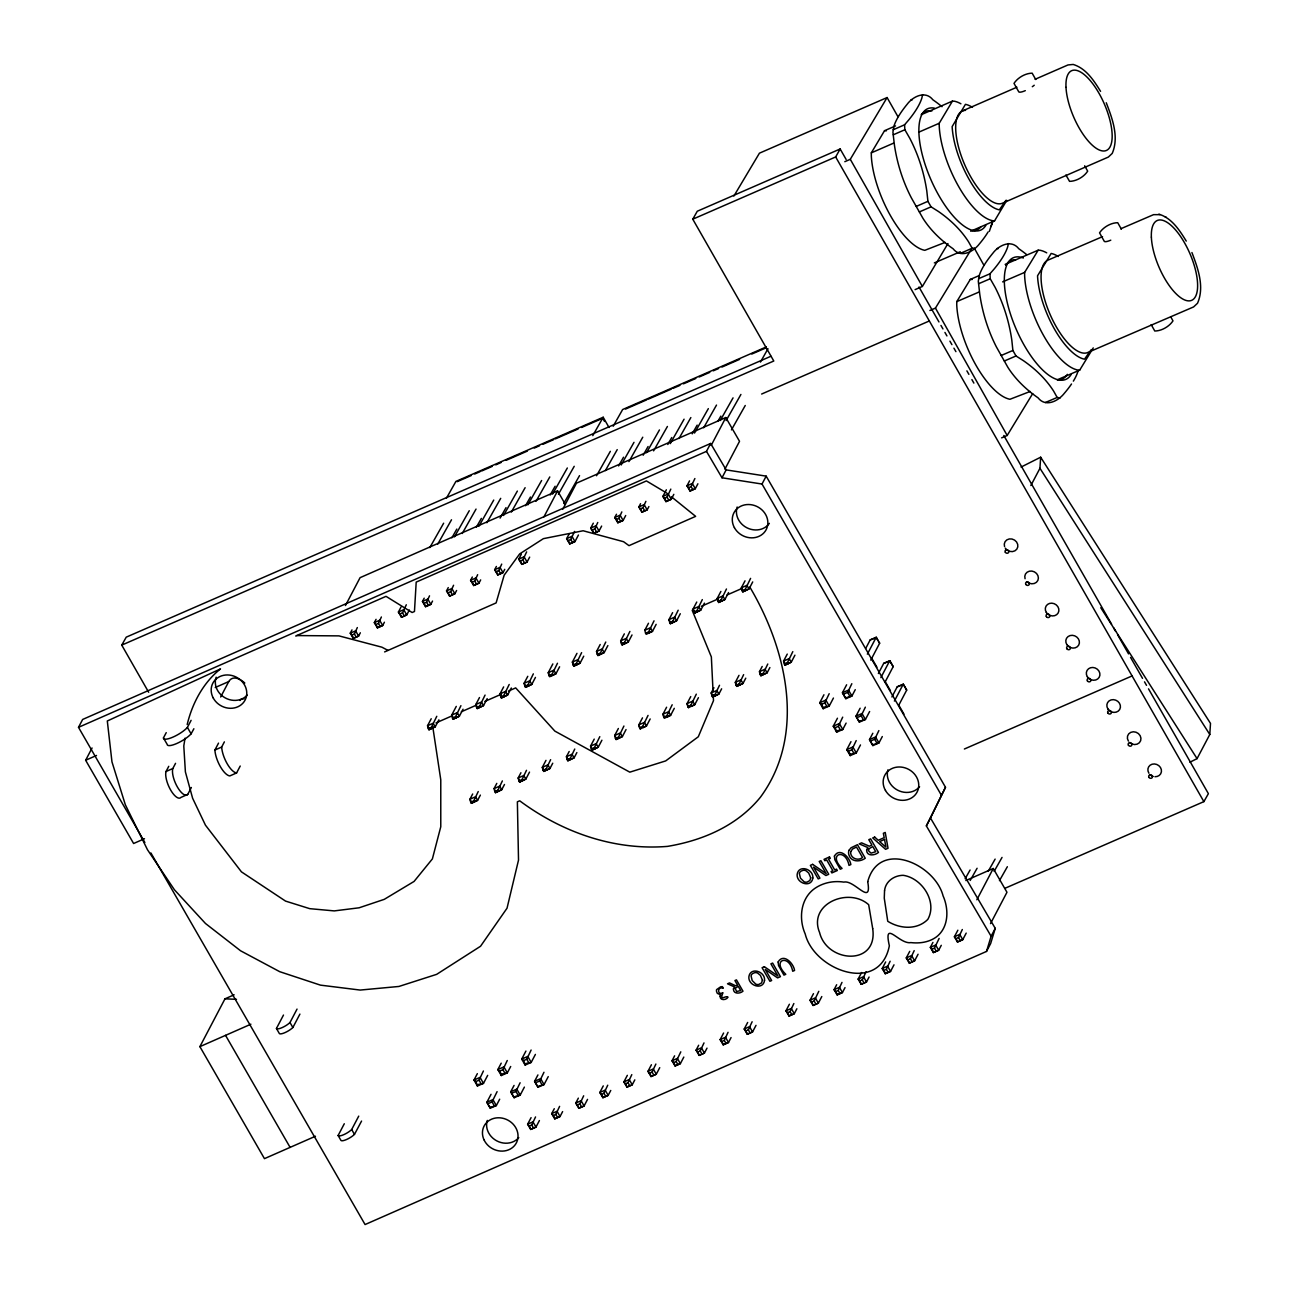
<?xml version="1.0" encoding="UTF-8"?>
<svg xmlns="http://www.w3.org/2000/svg" width="1289" height="1289" viewBox="0 0 1289 1289"><rect width="100%" height="100%" fill="white"/><g stroke="black" fill="none" stroke-linecap="round" stroke-linejoin="round"><path stroke-width="1.5" d="M979.479 275.459L970.311 279.407L956.76 301.626L956.744 304.784A64.563 25.055 66.7 0 0 1009.964 399.268L1030.169 391.469M1046.716 252.853A64.563 25.055 66.7 0 0 1040.046 250.275L1038.193 250.179L1024.642 272.398L1024.626 275.556A64.563 25.055 66.7 0 0 1077.846 370.04L1079.699 370.136L1093.249 347.901M1030.862 485.534L1039.949 468.294L1040.658 457.208L1021.065 467.069M1189.94 762.202L1197.062 758.625L1209.791 734.488L1210.5 723.403L1040.658 457.208M942.001 106.697A163.671 106.31 -2.8 0 0 932.882 99.785C925.373 90.166 912.821 96.514 907.085 104.361A183.57 44.873 -29.5 0 0 893.825 126.531L892.923 132.235L894.421 145.061A163.671 146.269 -79.2 0 0 911.323 197.781L922.892 218.228A163.671 106.262 -2.8 0 0 953.054 248.729C960.74 258.557 973.388 251.758 979.334 243.975A163.671 39.927 -29.6 0 0 988.083 231.956M1026.463 254.449A163.671 106.036 -2.3 0 0 1018.777 248.713C1011.269 239.077 998.685 245.377 992.884 253.192A183.57 44.825 -29.3 0 0 979.286 275.427L978.303 281.179L979.737 294.005A163.671 145.963 -79.3 0 0 996.349 346.838L1007.853 367.301A163.671 105.988 -2.3 0 0 1038.08 397.85C1045.75 407.695 1058.43 400.943 1064.44 393.177A163.671 39.862 -29.4 0 0 1071.513 383.993M499.681 1099.195L496.346 1105.559L490.287 1108.218L486.871 1102.272L491.045 1094.313M524.381 1087.11L520.208 1095.07L514.15 1097.729L510.718 1091.783L514.069 1085.419M548.244 1076.621L544.055 1084.581L538.012 1087.239L534.581 1081.294L537.932 1074.929M855.268 689.663L851.916 696.028L845.874 698.686L842.442 692.741L846.631 684.781M869.624 711.512L865.435 719.471L859.392 722.13L855.96 716.185L860.134 708.225M882.304 736.551L878.953 742.931L872.911 745.59L869.479 739.644L872.814 733.264M185.036 738.194L183.795 745.993L185.39 771.885L192.625 798.278L205.45 825.169L241.446 871.863L285.53 901.092L309.747 908.664L334.27 910.904L359.115 907.794L384.267 899.351L414.075 881.434L432.379 858.925L440.774 826.748L440.774 779.813L432.701 726.352M187.195 724.531C192.254 703.343 203.211 682.638 220.5 668.91L107.309 720.986L111.966 761.863L125.339 804.771L147.462 849.709L174.434 889.797L205.483 923.488L240.576 950.783L279.745 971.697L320.445 985.134L360.163 990.065L398.913 986.456L436.681 974.339L480.539 946.255L507.028 908.213L518.516 860.085L517.372 801.822L519.693 800.807C562.262 832.42 614.08 850.692 667.444 846.39C702.972 840.476 737.26 825.669 760.429 797.198C806.624 734.504 786.693 649.237 749.876 587.156M487.677 1075.364L483.488 1083.356L477.429 1086.015L475.931 1081.535L473.998 1080.053L477.349 1073.656M510.702 1066.486L507.334 1072.883L501.292 1075.542L501.566 1074.14L497.86 1069.564L501.212 1063.183M535.402 1054.402L531.197 1062.394L525.155 1065.052L523.656 1060.573L521.707 1059.091L525.912 1051.083M833.435 698.042L829.246 706.034L823.172 708.708L821.689 704.245L819.756 702.763L823.945 694.771M846.116 723.097L842.764 729.493L836.69 732.152L835.208 727.689L833.258 726.206L837.463 718.215M860.472 744.945L856.283 752.937L850.208 755.612L850.482 754.21L846.776 749.666L850.982 741.674M922.57 94.661L921.893 97.9A183.57 44.777 -29.6 0 1 908.632 120.07L904.556 124.807L893.148 129.77M1008.433 243.557L1007.692 246.827A183.57 44.712 -29.4 0 1 994.093 269.063L989.952 273.8L978.544 278.698M150.894 852.947L365.077 1224.55L986.504 951.443L991.112 936.249L995.253 928.354L930.497 818.016L945.498 787.289L766.165 476.14L726.142 469.889L710.626 443.464L82.641 719.455L78.5 727.334L144.867 842.49M995.253 928.354L990.645 943.564L986.504 951.443M989.34 231.392L992.578 221.837A163.671 39.927 -29.6 0 1 990.887 226.622M475.931 1081.535L479.041 1080.166L483.407 1070.998M499.794 1071.062L502.903 1069.693L507.254 1060.509M523.656 1060.573L526.766 1059.204L531.116 1050.036M821.689 704.245L824.815 702.859L829.181 693.691M835.208 727.689L838.333 726.319L842.7 717.151M848.726 751.149L851.852 749.763L856.202 740.595M488.273 1103.577L492.06 1101.902L497.087 1091.654M512.136 1093.088L515.922 1091.429L520.112 1082.76M535.998 1082.599L539.785 1080.939L543.974 1072.271M843.86 694.046L847.646 692.37L851.836 683.702M857.378 717.49L861.165 715.83L865.354 707.162M870.897 740.933L874.683 739.274L878.872 730.605M351.994 629.902L350.27 633.173L351.816 635.09L354.394 633.962L357.327 627.566M376.066 619.316L374.342 622.603L375.872 624.521L378.467 623.377L381.383 616.98M400.992 607.103L398.414 612.033L399.944 613.935L402.522 612.807L406.309 604.767M424.194 598.177L422.47 601.447L424 603.365L426.595 602.221L429.527 595.824M448.266 587.591L446.542 590.878L448.073 592.779L450.651 591.651L453.583 585.254M472.322 577.021L470.598 580.308L472.145 582.209L474.723 581.081L477.655 574.685M496.394 566.435L494.67 569.722L496.201 571.639L498.795 570.495L501.711 564.099M521.32 554.222L518.742 559.152L520.273 561.053L522.851 559.925L526.637 551.885M569.222 533.759L566.644 538.689L568.175 540.59L570.769 539.463L574.556 531.422M593.294 523.189L590.716 528.103L592.247 530.021L594.825 528.877L597.758 522.48M616.496 514.247L614.772 517.534L616.303 519.435L618.897 518.307L621.83 511.91M640.569 503.677L638.845 506.964L640.375 508.865L642.953 507.737L645.886 501.34M666.349 489.82L662.9 496.378L664.447 498.295L667.025 497.151L670.812 489.111M689.551 480.878L686.973 485.808L688.503 487.709L691.081 486.581L694.884 478.541M531.084 1117.644L527.636 1124.201L529.167 1126.119L531.745 1124.975L535.547 1116.935M554.286 1108.701L551.692 1113.632L553.239 1115.533L555.817 1114.405L559.603 1106.365M578.342 1098.131L575.764 1103.046L577.295 1104.963L579.873 1103.819L583.675 1095.795M603.268 1085.902L599.836 1092.476L601.367 1094.393L603.945 1093.249L607.731 1085.209M627.34 1075.332L623.892 1081.906L625.423 1083.807L628.017 1082.679L631.803 1074.639M651.412 1064.762L647.964 1071.32L649.495 1073.238L652.073 1072.094L655.875 1064.053M674.614 1055.82L672.02 1060.75L673.551 1062.652L676.145 1061.524L680.801 1051.84M698.67 1045.25L696.092 1050.164L697.623 1052.082L700.201 1050.938L704.003 1042.914M723.596 1033.037L720.148 1039.595L721.695 1041.512L724.273 1040.368L728.059 1032.328M747.668 1022.451L744.22 1029.025L745.751 1030.926L748.345 1029.798L752.132 1021.758M789.4 1004.244L785.952 1010.802L787.498 1012.719L790.076 1011.575L793.863 1003.535M813.472 993.658L810.024 1000.232L811.554 1002.133L814.132 1001.005L818.789 991.322M836.674 984.732L834.08 989.646L835.626 991.563L838.204 990.435L841.991 982.395M861.6 972.518L858.152 979.076L859.682 980.993L862.277 979.849L866.063 971.809M885.672 961.932L882.224 968.506L883.755 970.408L886.333 969.28L890.135 961.24M909.728 951.363L906.28 957.92L907.81 959.838L910.405 958.694L914.191 950.654M932.93 942.42L930.352 947.351L931.883 949.252L934.461 948.124L939.117 938.44M957.856 930.207L954.408 936.765L955.955 938.682L958.533 937.554L962.319 929.514M438.904 719.842L435.231 726.819L428.963 729.783L428.319 728.672L431.396 727.318L436.778 716.297M463.041 709.224L459.367 716.217L453.1 719.165L452.471 718.07L455.549 716.716L460.93 705.679M487.178 698.622L483.504 705.599L477.236 708.563L476.608 707.452L479.685 706.114L485.067 695.077M511.314 688.004L507.657 694.997L501.373 697.945L500.744 696.85L503.822 695.496L509.203 684.459M480.362 795.104L477.607 800.34L471.339 803.289L470.694 802.193L473.772 800.84L478.235 791.559M535.451 677.402L531.793 684.378L525.509 687.343L524.881 686.247L527.958 684.894L533.34 673.857M504.482 784.469L501.727 789.706L495.459 792.671L494.831 791.559L497.908 790.205L502.372 780.925M559.603 666.784L555.93 673.776L549.662 676.741L549.017 675.629L552.095 674.276L557.476 663.255M529.521 772.095L525.864 779.072L519.58 782.036L518.951 780.941L522.029 779.587L526.492 770.306M583.74 656.182L580.066 663.174L573.798 666.123L573.154 665.027L576.231 663.674L581.613 652.637M552.739 763.217L549.984 768.453L543.716 771.402L543.088 770.306L546.165 768.953L550.629 759.672M607.876 645.58L604.203 652.556L597.935 655.521L597.306 654.409L600.384 653.056L605.766 642.035M576.86 752.583L574.121 757.819L567.837 760.784L567.208 759.672L570.286 758.319L574.749 749.038M632.013 634.961L628.355 641.954L622.071 644.903L621.443 643.807L624.521 642.454L629.902 631.417M601.915 740.208L598.241 747.185L591.973 750.15L591.329 749.054L594.406 747.701L599.804 736.663M656.149 624.359L652.492 631.336L646.208 634.301L645.58 633.205L648.657 631.852L654.039 620.815M626.035 729.574L622.378 736.567L616.094 739.515L615.465 738.42L618.543 737.066L623.924 726.029M680.286 613.741L676.628 620.734L670.361 623.699L669.716 622.587L672.794 621.234L678.175 610.213M650.172 718.956L646.498 725.933L640.23 728.897L639.586 727.786L642.663 726.432L648.045 715.411M704.438 603.139L700.765 610.116L694.497 613.081L693.853 611.985L696.93 610.632L702.312 599.594M674.292 708.322L670.634 715.298L664.351 718.263L663.722 717.167L666.8 715.814L672.181 704.777M728.575 592.537L724.901 599.514L718.634 602.479L717.989 601.367L721.067 600.013L726.464 588.992M698.429 697.687L694.755 704.68L688.487 707.629L687.843 706.533L690.92 705.18L696.302 694.159M752.712 581.919L749.038 588.912L742.77 591.86L742.142 590.765L745.219 589.411L750.601 578.374M721.631 688.809L718.891 694.046L712.608 697.011L711.979 695.899L715.057 694.562L719.52 685.265M745.767 678.175L743.012 683.412L736.744 686.376L736.1 685.281L739.177 683.927L743.64 674.646M769.887 667.557L767.132 672.794L760.864 675.742L760.236 674.646L763.314 673.293L767.777 664.012M794.926 655.183L791.269 662.159L784.985 665.124L784.357 664.012L787.434 662.675L792.816 651.638M991.112 936.249L926.356 825.911L945.498 787.289M144.497 838.72L133.605 843.505L85.638 760.252L92.067 747.991M193.882 728.752L191.11 733.828A14.55 3.819 -30 0 1 176.835 743.463A14.55 3.819 -30 0 1 167.167 744.349L163.445 737.92L166.233 732.635M163.445 737.92A14.55 3.819 -30 0 0 173.129 737.034A14.55 3.819 -30 0 0 187.404 727.399L191.11 720.342M191.368 787.498L187.743 794.411L180.976 797.392A15.597 5.768 66.3 0 1 170.615 789.964A15.597 5.768 66.3 0 1 166.039 771.499L168.762 766.311M166.039 771.499L172.823 768.518L175.546 763.33M220.661 697.011L228.765 681.559A43.955 16.274 66.3 0 1 244.813 683.009M240.221 766.037L236.58 772.949L229.813 775.93A17.595 6.509 66.3 0 1 220.403 766.697A17.595 6.509 66.3 0 1 214.892 750.037L218.518 743.125M214.892 750.037L221.66 747.056L224.383 741.868M345.452 605.54L360.082 577.665L557.573 490.883L565.42 504.466M360.34 632.786L358.616 636.073L353.299 638.409L350.27 633.173L355.603 630.837L358.616 636.073L353.299 638.409M384.412 622.216L382.688 625.503L377.355 627.84L374.342 622.603L379.659 620.267L382.688 625.503L377.355 627.84M409.338 610.003L406.744 614.917L401.427 617.254L398.414 612.033L403.731 609.681L406.744 614.917L401.427 617.254M432.54 601.061L430.816 604.348L425.483 606.684L422.47 601.447L427.803 599.111L430.816 604.348L425.483 606.684M315.467 1136.237L264.454 1158.65L199.892 1046.636L224.979 998.83L234.131 994.802M456.596 590.491L454.872 593.762L449.555 596.114L446.542 590.878L451.859 588.541L454.872 593.762L449.555 596.114M480.668 579.905L478.944 583.192L473.627 585.528L470.598 580.308L475.931 577.955L478.944 583.192L473.627 585.528M504.74 569.335L503.016 572.622L497.683 574.958L494.67 569.722L499.987 567.386L503.016 572.622L497.683 574.958M431.219 718.746L427.545 725.723L428.319 728.672M543.942 516.841L557.573 490.883M299.918 1014.089L292.877 1027.51A8.636 2.272 -30 0 1 284.982 1032.618A8.636 2.272 -30 0 1 279.31 1033.456L276.442 1028.461L283.483 1015.055M529.666 557.122L527.072 562.036L521.755 564.373L518.742 559.152L524.059 556.816L527.072 562.036L521.755 564.373M276.442 1028.461A8.636 2.272 -30 0 0 282.098 1027.623A8.636 2.272 -30 0 0 289.993 1022.515L297.034 1009.094M456.274 706.388L451.698 715.121L452.471 718.07M562.729 509.3L576.457 483.182L725.82 417.539L739.532 441.321L724.901 469.18M479.492 697.526L475.834 704.503L476.608 707.452M578.439 535.016L574.991 541.573L569.657 543.91L566.644 538.689L571.962 536.337L574.991 541.573L569.657 543.91M503.645 686.908L499.971 693.901L500.744 696.85M601.641 526.073L599.047 531.004L593.73 533.34L590.716 528.103L596.034 525.767L599.047 531.004L593.73 533.34M527.781 676.306L524.107 683.283L524.881 686.247M472.676 794.008L469.921 799.244L470.694 802.193M625.697 515.503L623.119 520.418L617.785 522.77L614.772 517.534L620.106 515.197L623.119 520.418L617.785 522.77M552.836 663.948L548.244 672.681L549.017 675.629M494.831 791.559L494.058 788.61L496.797 783.374M648.899 506.561L647.175 509.848L641.858 512.184L638.845 506.964L644.162 504.611L647.175 509.848L641.858 512.184M576.973 653.346L572.38 662.079L573.154 665.027M520.933 772.739L518.178 777.976L518.951 780.941M673.825 494.348L671.247 499.278L665.93 501.614L662.9 496.378L668.234 494.041L671.247 499.278L665.93 501.614M361.565 1121.059L354.475 1134.384A8.62 2.272 -30 0 1 346.564 1139.508A8.62 2.272 -30 0 1 340.908 1140.33L338.121 1135.496L344.292 1123.75M600.191 644.484L596.533 651.461L597.306 654.409M78.5 727.334L706.485 451.359L710.626 443.464M338.121 1135.496A8.62 2.272 -30 0 0 343.776 1134.658A8.62 2.272 -30 0 0 351.671 1129.535L358.729 1116.129M711.19 445.398L725.82 417.539M545.972 760.365L542.315 767.358L543.088 770.306M697.897 483.778L695.319 488.692L689.986 491.028L686.973 485.808L692.29 483.472L695.319 488.692L689.986 491.028M624.327 633.866L620.67 640.859L621.443 643.807M569.19 751.487L566.435 756.724L567.208 759.672M941.357 795.168L762.025 484.036L722.001 477.784L726.142 469.889M645.58 633.205L644.806 630.24L648.48 623.264M594.229 739.113L590.555 746.089L591.329 749.054M672.616 612.646L668.943 619.638L669.716 622.587M618.366 728.478L614.692 735.471L615.465 738.42M696.753 602.044L693.079 609.036L693.853 611.985M762.025 484.036L766.165 476.14M642.486 717.86L638.812 724.837L639.586 727.786M720.889 591.442L717.232 598.418L717.989 601.367M666.606 707.226L662.949 714.203L663.722 717.167M745.026 580.823L741.368 587.816L742.142 590.765M690.743 696.592L687.069 703.585L687.843 706.533M713.945 687.714L711.206 692.95L711.979 695.899M739 675.339L735.326 682.332L736.1 685.281M762.202 666.461L759.463 671.698L760.236 674.646M539.414 1120.528L535.966 1127.102L530.649 1129.438L527.636 1124.201L532.953 1121.865L535.966 1127.102L530.649 1129.438M787.257 654.087L783.583 661.064L784.357 664.012M562.616 1111.601L560.038 1116.516L554.721 1118.852L551.692 1113.632L557.025 1111.279L560.038 1116.516L554.721 1118.852M587.542 1099.372L584.11 1105.946L578.777 1108.282L575.764 1103.046L581.081 1100.709L584.11 1105.946L578.777 1108.282M610.76 1090.446L608.166 1095.36L602.849 1097.712L599.836 1092.476L605.153 1090.14L608.166 1095.36L602.849 1097.712M634.816 1079.86L632.238 1084.79L626.905 1087.126L623.892 1081.906L629.225 1079.554L632.238 1084.79L626.905 1087.126M865.741 648.367L870.188 639.908L876.23 637.249L879.662 643.195L870.784 660.113M867.352 654.168L876.23 637.249L877.97 640.681M659.742 1067.646L656.294 1074.22L650.977 1076.557L647.964 1071.32L653.281 1068.984L656.294 1074.22L650.977 1076.557M878.373 673.503L883.706 663.352L889.748 660.693L893.18 666.639L885.189 681.865M880.87 677.611L889.748 660.693L893.18 666.639M683.814 1057.077L680.366 1063.634L675.033 1065.971L672.02 1060.75L677.353 1058.414L680.366 1063.634L675.033 1065.971M707.017 1048.134L704.422 1053.065L699.105 1055.401L696.092 1050.164L701.409 1047.828L704.422 1053.065L699.105 1055.401M891.891 696.962L897.225 686.811L903.267 684.153L906.699 690.098L898.707 705.325M894.389 701.071L903.267 684.153L906.699 690.098M731.072 1037.564L728.494 1042.495L723.177 1044.831L720.148 1039.595L725.481 1037.258L728.494 1042.495L723.177 1044.831M756.015 1025.351L752.567 1031.909L747.233 1034.245L744.22 1029.025L749.537 1026.672L752.567 1031.909L747.233 1034.245M796.876 1008.771L794.298 1013.702L788.981 1016.038L785.952 1010.802L791.285 1008.465L794.298 1013.702L788.981 1016.038M821.802 996.558L818.37 1003.116L813.037 1005.468L810.024 1000.232L815.341 997.895L818.37 1003.116L813.037 1005.468M926.356 825.911L930.497 818.016M845.02 987.616L842.426 992.546L837.109 994.882L834.08 989.646L839.413 987.31L842.426 992.546L837.109 994.882M869.076 977.046L866.498 981.976L861.165 984.313L858.152 979.076L863.485 976.74L866.498 981.976L861.165 984.313M894.002 964.833L890.554 971.39L885.237 973.727L882.224 968.506L887.541 966.154L890.554 971.39L885.237 973.727M918.074 954.247L914.626 960.821L909.293 963.157L906.28 957.92L911.613 955.584L914.626 960.821L909.293 963.157M941.276 945.32L938.682 950.235L933.365 952.587L930.352 947.351L935.669 945.014L938.682 950.235L933.365 952.587M976.853 899.754L993.255 868.496L1006.967 892.278L990.516 923.633M966.202 933.107L962.754 939.665L957.437 942.001L954.408 936.765L959.741 934.428L962.754 939.665L957.437 942.001M148.67 692.257L121.746 645.112L126.241 637.153L770.919 356.263M446.477 498.118L455.919 481.409L603.188 417.249L609.036 427.513M429.817 547.599L443.642 523.205M437.696 544.184L451.504 519.773M451.891 537.803L456.822 529.086M454.453 536.869L469.26 510.718M462.235 533.485L476.044 509.074M476.431 527.104L481.361 518.387M478.928 526.202L493.735 500.068M486.888 522.738L500.712 498.344M500.1 518.097L506.029 507.64M503.548 515.487L517.356 491.077M511.314 512.104L525.122 487.693M525.509 505.723L530.456 497.006M527.813 504.901L541.622 480.507M121.746 645.112L773.787 361.017L692.773 219.194L697.285 211.235L840.154 148.976L846.148 159.465M535.982 501.357L549.791 476.946M550.177 494.976L555.108 486.259M552.53 494.138L567.337 467.988M558.427 494.203L574.217 466.312M592.779 435.634L603.188 417.249M563.744 503.516L579.534 475.625M613.177 426.24L622.635 409.531L766.375 346.902M596.533 475.738L610.341 451.327M605.379 470.566L617.222 449.635M618.591 465.925L623.538 457.208M621.169 464.991L633.995 442.336M628.935 461.607L642.76 437.213M643.147 455.226L648.077 446.51M646.627 452.584L659.452 429.93M653.604 450.86L667.412 426.466M667.799 444.479L671.746 437.519M670.248 443.609L684.072 419.199M692.773 219.194L835.659 156.952L840.154 148.976M679.013 438.486L690.856 417.555M692.225 433.845L697.156 425.128M694.529 433.04L708.338 408.629M703.681 427.739L716.507 405.068M717.876 421.358L720.841 416.121M720.229 420.52L733.054 397.866M726.126 420.585L740.917 394.434M760.429 362.08L768.002 348.723M731.443 429.882L745.251 405.487M965.155 878.727L970.085 870.011M970.182 880.468L977.094 868.27M988.212 871.3L995.124 859.102M994.141 871.348L1002.036 857.411M999.458 880.661L1007.354 866.724M1004.695 888.411L1203.878 801.629L1208.389 793.67L1148.515 688.842M733.876 196.057L759.43 153.182L887.09 97.545L897.95 116.703M844.811 161.689L850.289 159.304L887.09 97.545M945.014 242.429L924.825 250.324A64.563 24.733 66.5 0 1 871.332 156.017L871.316 152.859L884.528 130.705L895.533 125.903M1006.757 200.375L994.576 220.838L992.739 220.725A64.563 24.733 66.5 0 1 939.246 126.419L939.23 123.261L952.442 101.106L954.279 101.203A64.563 24.733 66.5 0 1 960.901 103.781M915.093 289.622L922.376 286.448L947.947 243.557M1005.968 200.311L999.362 209.849A56.99 21.832 66.5 0 1 952.152 126.596L965.429 104.345A56.99 21.832 66.5 0 1 972.502 107.374M929.885 310.504L935.443 308.103L971.149 249.534M1001.634 437.857L1007.176 435.473L1032.682 393.628M1091.284 349.609L1084.516 359.18A56.99 22.122 66.7 0 1 1037.548 275.798L1051.147 253.466A56.99 22.122 66.7 0 1 1058.285 256.495M428.963 729.783L435.231 726.819L433.12 723.274L427.545 725.723L428.915 728.108M453.1 719.165L459.367 716.217L457.257 712.672L451.698 715.121L453.744 718.682M477.236 708.563L483.504 705.599L481.393 702.054L475.834 704.503L477.881 708.08M501.373 697.945L507.657 694.997L505.53 691.452L499.971 693.901L502.033 697.462M525.509 687.343L531.793 684.378L529.682 680.85L524.107 683.283L525.477 685.667M573.798 666.123L580.066 663.174L577.955 659.63L572.38 662.079L574.443 665.64M597.935 655.521L604.203 652.556L602.092 649.012L596.533 651.461L598.579 655.038M622.071 644.903L628.355 641.954L626.228 638.409L620.67 640.859L622.039 643.227M670.361 623.699L676.628 620.734L674.518 617.189L668.943 619.638L671.005 623.199M694.497 613.081L700.765 610.116L698.654 606.587L693.079 609.036L695.142 612.597M718.634 602.479L724.901 599.514L722.791 595.969L717.232 598.418L719.278 601.995M742.77 591.86L749.038 588.912L746.927 585.367L741.368 587.816L743.415 591.377M471.339 803.289L477.607 800.34L475.496 796.795L469.921 799.244L471.291 801.613M495.459 792.671L501.727 789.706L499.616 786.161L494.058 788.61M519.58 782.036L525.864 779.072L523.753 775.543L518.178 777.976L520.24 781.553M543.716 771.402L549.984 768.453L547.873 764.909L542.315 767.358L544.361 770.919M567.837 760.784L574.121 757.819L571.994 754.274L566.435 756.724L567.804 759.108M591.973 750.15L598.241 747.185L596.13 743.656L590.555 746.089L592.618 749.666M616.094 739.515L622.378 736.567L620.251 733.022L614.692 735.471L616.754 739.032M640.23 728.897L638.812 724.837L644.387 722.388L646.498 725.933L643.324 727.528L642.663 726.432M688.487 707.629L687.069 703.585L692.644 701.135L694.755 704.68L691.581 706.275L690.92 705.18M712.608 697.011L718.891 694.046L716.765 690.501L711.206 692.95L713.252 696.527M736.744 686.376L743.012 683.412L740.901 679.883L735.326 682.332L737.389 685.893M760.864 675.742L767.132 672.794L765.022 669.249L759.463 671.698L760.832 674.066M784.985 665.124L791.269 662.159L789.158 658.615L783.583 661.064L785.646 664.641M295.68 636.025L386.023 596.34L412.142 612.517L414.462 611.502L416.202 582.096L646.417 480.926L666.961 493.204M215.215 687.52L228.765 681.559M85.638 760.252L96.514 755.467M384.605 651.912L496.12 602.914L504.16 575.168L519.676 553.899L543.394 538.657L583.144 530.762L623.586 541.718L629 545.65L695.641 516.357L671.488 496.845M644.806 630.24L650.365 627.807L652.492 631.336L648.27 633.189M435.988 722.903L452.294 715.749M461.349 711.77L475.834 705.389M484.89 701.409L501.195 694.255M508.43 691.065L515.681 687.891L554.85 731.105L629.805 772.159L665.688 760.913L698.3 736.76L713.494 700.636L713.204 694.674M701.345 606.297L717.828 599.047M726.996 595.019L741.642 588.574M551.708 675.629L555.93 673.776L553.819 670.232L548.244 672.681L549.613 675.065M876.246 637.668L870.188 639.908M889.748 661.112L883.706 663.352M823.445 707.307L829.246 706.034L825.814 700.088L819.756 702.763L823.172 708.708M846.003 697.752L851.916 696.028L848.5 690.082L842.442 692.741L845.874 698.686M903.267 684.572L897.225 686.811M836.964 730.75L842.764 729.493L839.332 723.548L833.258 726.206L836.69 732.152M859.521 721.212L865.435 719.471L862.019 713.526L855.96 716.185L859.392 722.13M850.482 754.21L856.283 752.937L852.851 746.992L846.776 749.666L850.208 755.612M873.04 744.655L878.953 742.931L875.521 736.986L869.479 739.644L872.911 745.59M199.892 1046.636L250.888 1024.207M477.703 1084.613L483.488 1083.356L480.04 1077.395L473.998 1080.053L477.429 1086.015M501.566 1074.14L507.334 1072.883L503.902 1066.905L497.86 1069.564L501.292 1075.542M525.429 1063.651L531.197 1062.394L527.765 1056.432L521.707 1059.091L525.155 1065.052M965.832 880.548L993.255 868.496M490.416 1107.283L496.346 1105.559L492.914 1099.614L486.871 1102.272L490.287 1108.218M514.279 1096.794L520.208 1095.07L516.776 1089.124L510.718 1091.783L514.15 1097.729M538.141 1086.321L544.055 1084.581L540.639 1078.635L534.581 1081.294L538.012 1087.239M952.442 101.106L921.232 114.705A64.563 24.749 66.4 0 1 931.85 110.999M893.309 134.781L904.862 129.738L904.556 124.807M962.19 111.047L1016.908 87.201M1035.148 79.257L1067.985 64.949L1073.205 64.45C1086.095 68.398 1093.829 80.482 1100.564 91.342M871.316 152.859L893.341 143.256M919.041 132.058L939.23 123.261M916.27 206.401L927.919 201.326L926.807 191.046A163.671 146.221 -79.2 0 0 909.825 138.358L904.862 129.738M919.395 211.912L931.061 206.836L938.392 211.46A163.671 106.31 -2.8 0 1 968.635 241.945L972.148 248.245L975.032 248.793M970.714 231.23L994.576 220.838M960.402 253.369L972.148 248.245M457.128 481.683L471.21 475.56M474.723 474.014L480.007 471.726M481.667 471.001L492.221 466.392M495.749 464.862L501.018 462.558M506.206 460.302L527.33 451.102M534.274 448.073L539.543 445.768M543.072 444.238L553.626 439.646M555.285 438.921L578.165 428.947M581.597 427.465L600.948 419.022M625.584 409.048L646.707 399.848M648.367 399.123L671.247 389.149M672.922 388.424L679.947 385.363M683.476 383.832L695.802 378.467M699.218 376.968L709.772 372.36M713.3 370.829L718.569 368.525M722.001 367.043L739.596 359.373M751.825 354.04L765.908 347.917M761.638 394.031L929.337 320.961M964.381 749.006L1132.08 675.935M934.348 262.908L960.241 251.758M1005.162 264.39L1038.193 250.179M978.673 283.709L990.226 278.746L989.952 273.8M1102.53 236.644L1047.828 260.185A50.287 19.512 66.7 0 0 1050.052 314.355A50.287 19.512 66.7 0 0 1087.852 352.461L1193.598 306.927L1197.513 303.269C1204.764 286.786 1197.884 268.321 1191.922 252.531M1120.753 228.781L1153.574 214.651L1160.019 214.651M956.76 301.626L978.77 292.152M1002.633 281.872L1024.642 272.398M1001.247 355.474L1012.896 350.463L1011.817 340.167A163.671 145.915 -79.3 0 0 995.14 287.383L990.226 278.746M1004.34 361.001L1016.006 355.973L1023.353 360.63A163.671 106.036 -2.3 0 1 1053.645 391.147L1057.173 397.447L1060.074 397.995M1057.689 379.611L1079.699 370.136M1045.411 402.506L1057.173 397.447M296.744 635.574L338.943 635.88L381.882 647.175L388.053 650.413M224.979 998.83L236.483 999.329M884.528 130.705L886.365 130.801M970.311 279.407L972.164 279.504M997.041 248.471L998.202 248.616M911.178 99.624L912.322 99.785M1158.859 214.151C1171.798 218.067 1179.532 230.183 1186.251 241.075M1165.159 216.826L1166.207 217.261M878.84 642.18L879.662 643.195M1039.949 468.294L1209.791 734.488M1100.774 607.731L1197.062 758.625M927.919 201.326L931.061 206.836M745.219 589.411L745.864 590.507M787.434 662.675L788.095 663.754M721.067 600.013L721.727 601.109M763.314 673.293L763.958 674.389M696.93 610.632L697.591 611.727M739.177 683.927L739.838 685.023M672.794 621.234L673.454 622.329M715.057 694.562L715.701 695.641M648.657 631.852L649.302 632.947M624.521 642.454L625.165 643.549M666.8 715.814L667.444 716.91L670.634 715.298L668.508 711.77L662.949 714.203L664.318 716.587M600.384 653.056L601.028 654.151M576.231 663.674L576.892 664.77M618.543 737.066L619.187 738.162M552.095 674.276L552.755 675.372M594.406 747.701L595.067 748.796M527.958 684.894L528.619 685.99M570.286 758.319L570.946 759.414M503.822 695.496L504.466 696.592M546.165 768.953L546.81 770.049M479.685 706.114L480.33 707.194M522.029 779.587L522.689 780.683M455.549 716.716L456.193 717.812M497.908 790.205L498.553 791.301M431.396 727.318L432.057 728.414M473.772 800.84L474.433 801.935M1012.896 350.463L1016.006 355.973M706.485 451.359L722.001 477.784M871.638 658.067L876.939 667.235M885.156 681.51L890.441 690.695M898.675 704.954L903.96 714.138M847.646 692.37L849.789 696.092M861.165 715.83L863.308 719.536M874.683 739.274L876.826 742.996M824.815 702.859L826.587 705.921M838.333 726.319L840.106 729.381M851.852 749.763L853.624 752.824M958.533 937.554L959.999 940.084M955.955 938.682L957.405 941.228M691.081 486.581L692.547 489.111M688.503 487.709L689.969 490.255M934.461 948.124L935.927 950.67M931.883 949.252L933.349 951.798M667.025 497.151L668.492 499.697M664.447 498.295L665.897 500.825M910.405 958.694L911.871 961.24M907.81 959.838L909.277 962.367M642.953 507.737L644.419 510.267M640.375 508.865L641.841 511.411M886.333 969.28L887.799 971.809M883.755 970.408L885.221 972.953M618.897 518.307L620.363 520.853M616.303 519.435L617.769 521.981M862.277 979.849L863.727 982.395M859.682 980.993L861.149 983.523M594.825 528.877L596.291 531.422M592.247 530.021L593.713 532.55M838.204 990.435L839.671 992.965M835.626 991.563L837.093 994.109M570.769 539.463L572.219 541.992M568.175 540.59L569.641 543.136M814.132 1001.005L815.599 1003.551M811.554 1002.133L813.021 1004.679M790.076 1011.575L791.543 1014.121M787.498 1012.719L788.949 1015.249M522.851 559.925L524.317 562.455M520.273 561.053L521.739 563.599M498.795 570.495L500.245 573.041M496.201 571.639L497.667 574.169M748.345 1029.798L749.795 1032.328M745.751 1030.926L747.217 1033.472M474.723 581.081L476.189 583.611M472.145 582.209L473.595 584.755M724.273 1040.368L725.739 1042.914M721.695 1041.512L723.145 1044.042M450.651 591.651L452.117 594.197M448.073 592.779L449.539 595.325M700.201 1050.938L701.667 1053.484M697.623 1052.082L699.089 1054.628M426.595 602.221L428.061 604.767M424 603.365L425.467 605.894M676.145 1061.524L677.611 1064.053M673.551 1062.652L675.017 1065.197M402.522 612.807L403.989 615.336M399.944 613.935L401.411 616.48M494.734 789.803L496.104 792.187M652.073 1072.094L653.539 1074.639M649.495 1073.238L650.961 1075.767M378.467 623.377L379.917 625.922M375.872 624.521L377.339 627.05M628.017 1082.679L629.467 1085.209M625.423 1083.807L626.889 1086.353M354.394 633.962L355.861 636.492M351.816 635.09L353.283 637.636M603.945 1093.249L605.411 1095.795M601.367 1094.393L602.833 1096.923M579.873 1103.819L581.339 1106.365M577.295 1104.963L578.761 1107.509M539.785 1080.939L541.928 1084.645M526.766 1059.204L528.538 1062.281M555.817 1114.405L557.283 1116.935M553.239 1115.533L554.689 1118.079M515.922 1091.429L518.065 1095.134M502.903 1069.693L504.676 1072.77M531.745 1124.975L533.211 1127.521M529.167 1126.119L530.633 1128.648M492.06 1101.902L494.203 1105.624M479.041 1080.166L480.813 1083.259M187.404 727.399L191.11 733.828M289.993 1022.515L292.877 1027.51M351.671 1129.535L354.475 1134.384M225.543 1035.357L290.106 1147.387M918.993 287.012L938.956 321.944M940.954 325.44L942.952 328.937M944.934 332.433L946.932 335.93M949.929 341.166L951.926 344.662M953.924 348.159L955.922 351.655M966.895 370.861L968.893 374.358M971.89 379.594L973.872 383.091M1003.809 435.505L1111.585 624.198M1113.583 627.695L1115.581 631.191M1117.579 634.687L1128.552 653.894M1130.55 657.39L1142.521 678.352M1144.519 681.849L1146.517 685.345M835.659 156.952L1203.878 801.629M602.72 418.248L604.541 421.439M1035.76 79.547L1032.151 73.167C1025.303 73.264 1017.73 77.662 1014.008 83.382L1018.826 91.938A10.505 2.578 -29.6 0 0 1025.303 90.649M1084.677 165.782L1087.674 171.163C1083.952 176.883 1076.379 181.282 1069.548 181.362L1065.922 174.998M850.289 159.304L922.376 286.448M1121.333 229.104L1117.724 222.707C1110.892 222.755 1103.32 227.154 1099.549 232.842L1104.335 241.43A10.505 2.562 -29.4 0 0 1110.78 240.173M1170.895 317.078L1172.974 320.88C1169.204 326.568 1161.631 330.967 1154.783 331.015L1151.19 324.619M974.162 247.923L983.99 265.373M935.443 308.103L1007.176 435.473M692.177 610.309L711.351 656.907L713.01 690.711M1106.268 102.766C1112.278 118.507 1119.303 136.876 1112.23 153.407L1108.379 157.049L1002.6 203.146A50.287 19.271 66.5 0 1 963.173 161.044A50.287 19.271 66.5 0 1 965.542 110.355M919.589 786.693A18.207 16.225 27.7 0 1 897.434 790.076A18.207 16.225 27.7 0 1 887.944 769.823M247.214 695.109A18.207 16.225 27.7 0 1 224.85 697.703A18.207 16.225 27.7 0 1 216.149 677.192M769.356 523.35A18.207 16.225 27.7 0 1 746.927 527.797A18.207 16.225 27.7 0 1 737.163 507.012M518.774 1137.607A18.207 16.225 27.7 0 1 496.571 1140.765A18.207 16.225 27.7 0 1 487.29 1120.431M187.743 794.411A15.597 5.768 66.3 0 1 177.383 786.983A15.597 5.768 66.3 0 1 172.823 768.518M240.044 700.507A22.251 8.233 66.3 0 1 243.992 698.896M236.58 772.949A17.595 6.509 66.3 0 1 227.17 763.716A17.595 6.509 66.3 0 1 221.66 747.056M1078.055 370.91A163.671 39.862 -29.4 0 1 1073.35 381.141M1005.791 265.292A64.563 25.071 66.7 0 1 1015.796 259.733M1067.34 374.342A64.563 25.071 66.7 0 1 1057.334 379.901M1071.175 374.455A66.238 25.716 66.7 0 1 1014.797 325.908A66.238 25.716 66.7 0 1 1023.353 257.993M1034.229 85.235A10.505 2.578 -29.6 0 1 1032.312 86.701M980.993 226.719A64.563 24.749 66.4 0 1 972.196 230.731M985.876 225.285A66.238 25.393 66.4 0 1 931.045 179.977A66.238 25.393 66.4 0 1 934.38 108.131M1148.902 773.223A6.977 6.236 27.8 0 1 1152.092 764.216A6.977 6.236 27.8 0 1 1161.325 769.565A6.977 6.236 27.8 0 1 1154.944 776.719M1153.172 776.413A6.977 6.236 27.8 0 1 1150.046 774.608M1128.391 741.078A6.977 6.236 27.8 0 1 1133.289 731.781A6.977 6.236 27.8 0 1 1140.652 740.676A6.977 6.236 27.8 0 1 1129.535 742.448M1025.061 578.729A6.977 6.236 27.8 0 1 1031.893 571.075A6.977 6.236 27.8 0 1 1037.871 580.421A6.977 6.236 27.8 0 1 1026.946 581.677M1004.55 546.568A6.977 6.236 27.8 0 1 1011.978 539.011A6.977 6.236 27.8 0 1 1016.795 549.195A6.977 6.236 27.8 0 1 1005.291 548.147M872.701 928.612C878.18 966.202 827.119 963.205 819.595 932.559C807.704 903.831 848.678 886.751 868.673 904.717L872.701 928.612M720.1 996.075C719.713 1000.763 726.239 1000.377 728.043 997.17C725.739 994.882 719.085 1002.326 722.936 992.723C717.103 995.994 717.151 985.795 723.306 988.26L722.372 986.649L720.664 986.794L716.603 989.63A4.205 3.754 27.7 0 0 716.684 991.853C716.732 995.253 722.662 993.271 720.1 996.075M884.544 890.763L884.27 898.175L887.75 921.281C899.867 928.934 917.107 930.191 927.806 919.395C937.699 901.865 922.006 877.954 903.17 875.312C894.163 875.392 885.462 881.37 884.544 890.763M866.627 849.934C866.434 856.621 874.925 855.574 878.454 852.448L870.639 838.865L868.802 839.671L871.912 845.068L869.334 846.212L861.6 842.845L859.215 843.892L867.835 847.55L866.627 849.934M733.441 988.921C733.215 994.302 740.047 993.851 742.98 991.193L736.454 979.882L734.923 980.558L737.517 985.054L735.777 985.827L729.526 982.927L727.544 983.797L734.472 986.923L733.441 988.921M867.723 881.676C872.137 907.085 854.526 879.614 843.876 882.111C833.693 880.548 823.172 882.611 814.664 888.524C800.405 898.659 798.536 918.831 805.206 933.961C814.277 970.601 879.775 994.689 889.346 945.788C883.255 918.638 899.223 944.66 910.856 942.597C919.718 943.612 928.998 942.307 936.362 936.958C948.881 927.387 948.978 909.18 943.065 895.839C934.863 864.065 879.227 838.785 867.723 881.676M762.427 980.172L761.557 982.911L758.834 984.442A4.56 4.06 27.7 0 1 755.757 984.103L752.196 980.558L751.068 975.934A4.608 4.109 27.7 0 1 752.599 973.598L754.548 972.728A4.64 4.125 27.7 0 1 757.626 973.05L760.413 975.37L762.427 980.172M810.717 877.825L809.846 880.548L807.123 882.079A4.56 4.06 27.7 0 1 804.046 881.74L800.501 878.196L799.357 873.571A4.608 4.109 27.7 0 1 800.888 871.235L802.854 870.381A4.64 4.125 27.7 0 1 805.915 870.687L808.702 873.024L810.717 877.825M850.692 851.642C849.886 857.991 857.797 861.471 862.534 857.507L856.492 847.034L852.561 849L850.692 851.642M764.538 980.397C763.152 990.596 747.942 985.779 748.877 976.74C750.311 966.573 765.424 971.374 764.538 980.397M812.827 878.035C811.442 888.25 796.231 883.416 797.166 874.377C798.6 864.21 813.713 869.028 812.827 878.035M778.137 961.965L778.556 965.574L783.954 975.112L785.791 974.307C770.999 960.031 789.19 953.216 792.719 971.261L794.556 970.456C793.75 963.56 783.47 952.684 778.137 961.965M834.418 856.105L834.837 859.699L840.235 869.237L842.071 868.432C827.28 854.172 845.471 847.356 849 865.386L850.837 864.581C850.031 857.684 839.751 846.809 834.418 856.105M735.149 988.389L736.647 991.515L740.692 990.58L738.243 986.311L735.149 988.389M849.016 850.305L848.758 851.094A7.976 7.106 27.7 0 0 848.871 854.72C850.837 862.164 860.021 862.196 865.257 858.248L857.443 844.682L851.03 847.808L849.016 850.305M869.012 848.694L868.705 849.258A2.852 2.546 27.7 0 0 868.77 851.03L871.058 853.157L875.73 851.691L872.782 846.583L869.012 848.694M812.65 864.355L810.378 865.354L818.209 878.921L819.917 878.163L813.536 867.094L825.895 875.537L828.73 874.296L820.916 860.73L819.208 861.471L826.201 873.62L812.65 864.355M829.488 856.959L824.042 859.344L824.831 860.73L826.652 859.94L832.871 870.736L831.067 871.541L831.856 872.927L837.318 870.526L836.513 869.14L834.708 869.93L828.489 859.135L830.293 858.345L829.488 856.959M874.699 837.093L872.734 837.947L885.575 849.306L888.024 848.243L885.237 832.452L883.368 833.274L884.19 837.657L878.228 840.283L874.699 837.093M884.528 839.445L879.678 841.572L885.946 847.179L884.528 839.445M764.361 966.718L762.089 967.717L769.92 981.283L771.628 980.526L765.247 969.441L777.605 977.9L780.441 976.643L772.627 963.076L770.903 963.834L777.912 975.966L764.361 966.718M483.971 1139.734A18.207 16.225 27.7 0 0 514.633 1145.486A18.207 16.225 27.7 0 0 502.13 1118.111A18.207 16.225 27.7 0 0 483.971 1139.734M734.408 527.668A18.207 16.225 27.7 0 0 765.215 531.245A18.207 16.225 27.7 0 0 750.585 504.644A18.207 16.225 27.7 0 0 734.408 527.668M885.462 790.463A18.207 16.225 27.7 0 0 916.286 793.444A18.207 16.225 27.7 0 0 901.092 767.068A18.207 16.225 27.7 0 0 885.462 790.463M213.152 697.832A18.207 16.225 27.7 0 0 243.959 701.909A18.207 16.225 27.7 0 0 229.796 675.114A18.207 16.225 27.7 0 0 213.152 697.832M1151.367 237.128A43.455 16.87 66.7 0 0 1187.201 300.724A43.455 16.87 66.7 0 0 1184.849 243.379A43.455 16.87 66.7 0 0 1151.367 237.128M1066.003 87.362A43.455 16.644 66.5 0 0 1102.014 150.845A43.455 16.644 66.5 0 0 1099.195 93.63A43.455 16.644 66.5 0 0 1066.003 87.362M1148.966 777.38A1.933 1.724 27.8 0 0 1152.221 777.541A1.933 1.724 27.8 0 0 1150.481 774.802A1.933 1.724 27.8 0 0 1148.966 777.38M1128.439 745.235A1.933 1.724 27.8 0 0 1131.71 745.396A1.933 1.724 27.8 0 0 1129.97 742.657A1.933 1.724 27.8 0 0 1128.439 745.235M1107.928 713.075A1.933 1.724 27.8 0 0 1111.199 713.236A1.933 1.724 27.8 0 0 1109.458 710.497A1.933 1.724 27.8 0 0 1107.928 713.075M1107.879 708.918A6.977 6.236 27.8 0 0 1119.674 709.514A6.977 6.236 27.8 0 0 1113.374 699.637A6.977 6.236 27.8 0 0 1107.879 708.918M1087.417 680.914A1.933 1.724 27.8 0 0 1090.687 681.075A1.933 1.724 27.8 0 0 1088.931 678.352A1.933 1.724 27.8 0 0 1087.417 680.914M1087.352 676.757A6.977 6.236 27.8 0 0 1099.163 677.353A6.977 6.236 27.8 0 0 1092.846 667.476A6.977 6.236 27.8 0 0 1087.352 676.757M1066.889 648.77A1.933 1.724 27.8 0 0 1070.16 648.931A1.933 1.724 27.8 0 0 1068.42 646.192A1.933 1.724 27.8 0 0 1066.889 648.77M1066.841 644.613A6.977 6.236 27.8 0 0 1078.635 645.209A6.977 6.236 27.8 0 0 1072.335 635.316A6.977 6.236 27.8 0 0 1066.841 644.613M1046.378 616.609A1.933 1.724 27.8 0 0 1049.649 616.77A1.933 1.724 27.8 0 0 1047.909 614.031A1.933 1.724 27.8 0 0 1046.378 616.609M1046.33 612.452A6.977 6.236 27.8 0 0 1058.124 613.048A6.977 6.236 27.8 0 0 1051.824 603.171A6.977 6.236 27.8 0 0 1046.33 612.452M1025.867 584.449A1.933 1.724 27.8 0 0 1029.138 584.626A1.933 1.724 27.8 0 0 1027.381 581.887A1.933 1.724 27.8 0 0 1025.867 584.449M1005.356 552.304A1.933 1.724 27.8 0 0 1008.61 552.465A1.933 1.724 27.8 0 0 1006.87 549.726A1.933 1.724 27.8 0 0 1005.356 552.304"/></g></svg>
